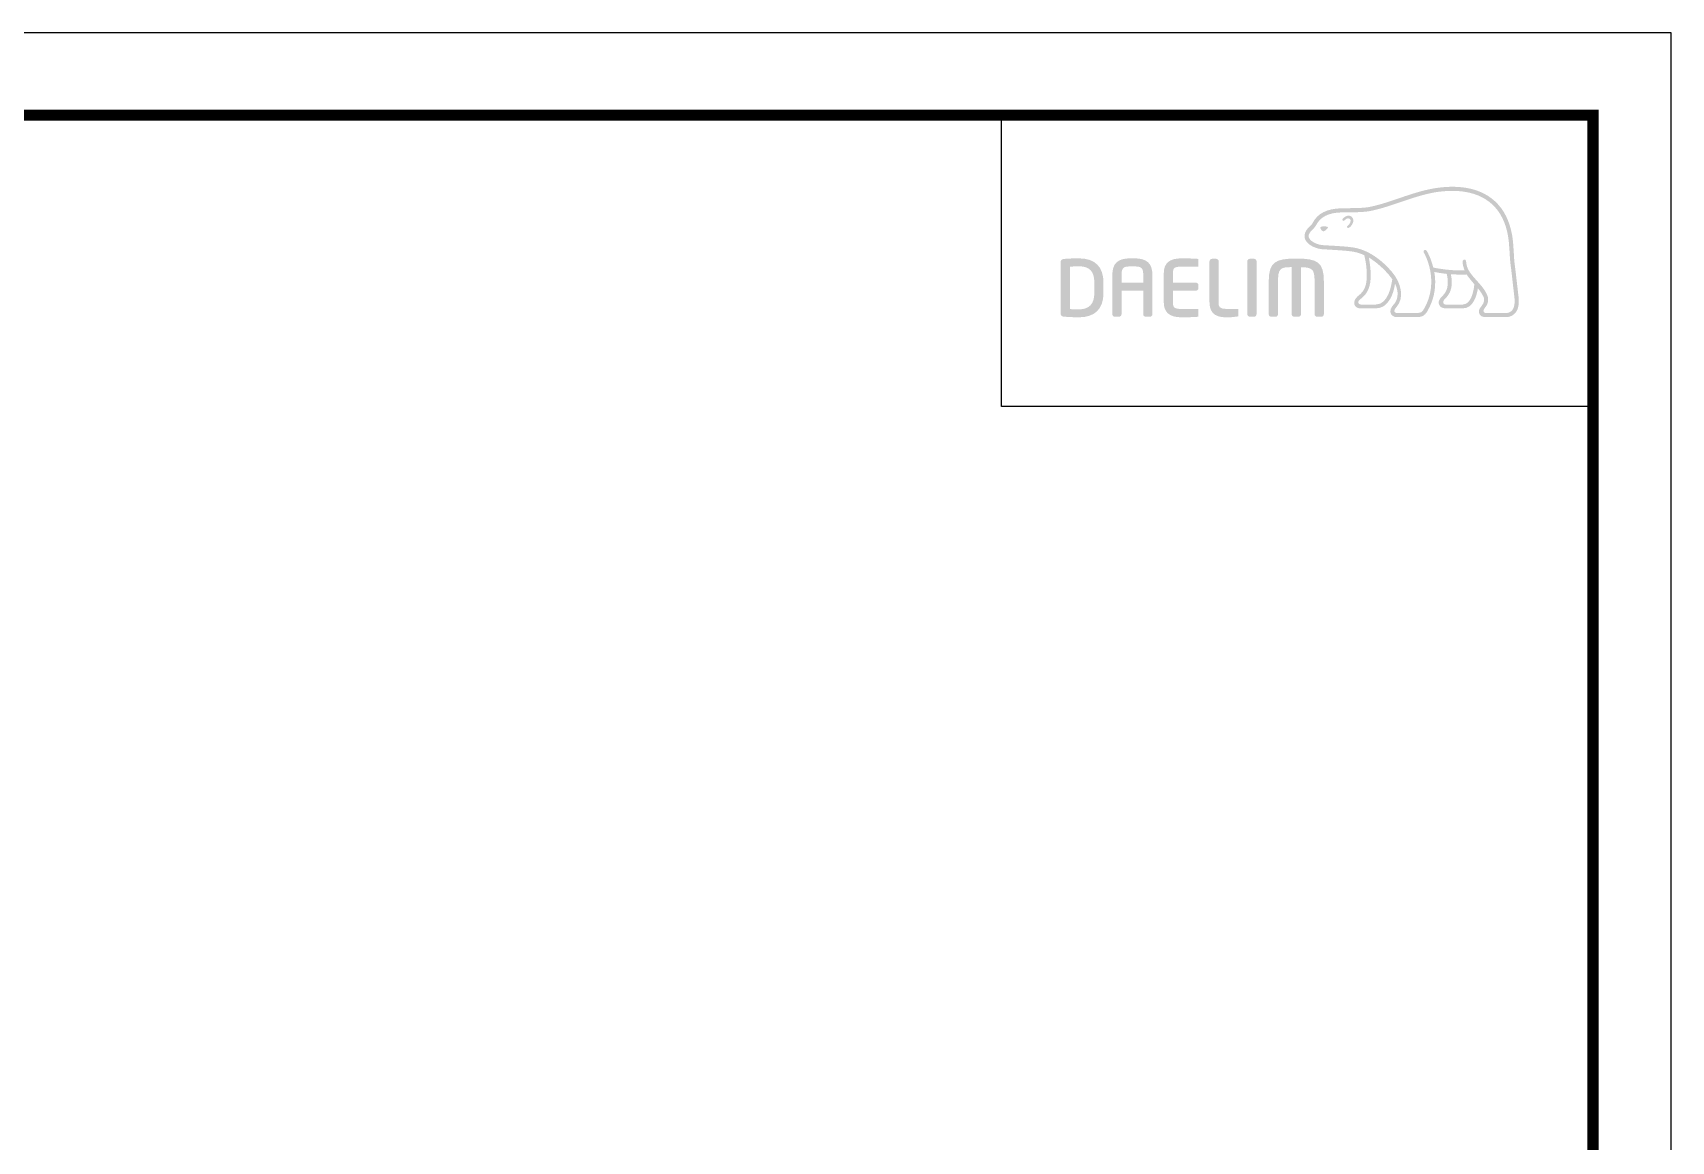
# Model space of a CAD drawing. Extents: x 0 to 651, y -547 to -70.
# Drawn here: x 430.6 to 651, y -219 to -69.9 of the extents above; entities that cross this region are included whole.
import ezdxf

# ---------------------------------------------------------------- set-up
doc = ezdxf.new("R2010")
doc.units = 0
doc.header["$LTSCALE"] = 10
doc.header["$MEASUREMENT"] = 0
doc.layers.get('0').update_dxf_attribs({"linetype": 'CONTINUOUS'})

msp = doc.modelspace()

# ---------------------------------------------------------------- hatches: boundary and pattern name
h = msp.add_hatch(color=5)
edge = h.paths.add_edge_path()
edge.add_spline(control_points=[(627.75, -93.03), (625.41, -90.41), (621.77, -90.39), (619.13, -90.82)], knot_values=[4, 4, 4, 4, 5, 5, 5, 5], degree=3, periodic=0)
edge.add_spline(control_points=[(619.13, -90.82), (617.52, -91.09), (615.95, -91.62), (614.45, -92.13)], knot_values=[5, 5, 5, 5, 6, 6, 6, 6], degree=3, periodic=0)
edge.add_spline(control_points=[(614.45, -92.13), (613.2, -92.56), (611.89, -93.01), (610.59, -93.29)], knot_values=[6, 6, 6, 6, 7, 7, 7, 7], degree=3, periodic=0)
edge.add_spline(control_points=[(610.59, -93.29), (609.69, -93.48), (608.55, -93.49), (607.55, -93.49)], knot_values=[7, 7, 7, 7, 8, 8, 8, 8], degree=3, periodic=0)
edge.add_spline(control_points=[(607.55, -93.49), (607.55, -93.49), (606.59, -93.51), (606.59, -93.51)], knot_values=[8.00001, 8.00001, 8.00001, 8.00001, 9, 9, 9, 9], degree=3, periodic=0)
edge.add_spline(control_points=[(606.59, -93.51), (604.71, -93.55), (603.42, -94.2), (602.78, -95.44)], knot_values=[9, 9, 9, 9, 10, 10, 10, 10], degree=3, periodic=0)
edge.add_spline(control_points=[(602.78, -95.44), (602.78, -95.44), (602.75, -95.5), (602.75, -95.5)], knot_values=[10.00001, 10.00001, 10.00001, 10.00001, 11, 11, 11, 11], degree=3, periodic=0)
edge.add_spline(control_points=[(602.75, -95.5), (602.64, -95.68), (602.5, -95.83), (602.34, -95.98)], knot_values=[11, 11, 11, 11, 12, 12, 12, 12], degree=3, periodic=0)
edge.add_spline(control_points=[(602.34, -95.98), (602.16, -96.16), (601.99, -96.33), (601.86, -96.55)], knot_values=[12, 12, 12, 12, 13, 13, 13, 13], degree=3, periodic=0)
edge.add_spline(control_points=[(601.86, -96.55), (601.62, -96.98), (601.6, -97.41), (601.8, -97.8)], knot_values=[13, 13, 13, 13, 14, 14, 14, 14], degree=3, periodic=0)
edge.add_spline(control_points=[(601.8, -97.8), (602.21, -98.55), (603.35, -98.96), (604.03, -99.01), (604.03, -99.01), (605.04, -99.07), (605.04, -99.07)], knot_values=[14, 14, 14, 14, 15, 15, 15, 16, 16, 16, 16], degree=3, periodic=0)
edge.add_spline(control_points=[(605.04, -99.07), (606.11, -99.14), (607.46, -99.21), (608.25, -99.35)], knot_values=[16, 16, 16, 16, 17, 17, 17, 17], degree=3, periodic=0)
edge.add_spline(control_points=[(608.25, -99.35), (608.76, -99.44), (609.24, -99.6), (609.69, -99.81)], knot_values=[17, 17, 17, 17, 18, 18, 18, 18], degree=3, periodic=0)
edge.add_spline(control_points=[(609.69, -99.81), (609.72, -99.86), (610.12, -101.33), (610.03, -102.95)], knot_values=[18, 18, 18, 18, 19, 19, 19, 19], degree=3, periodic=0)
edge.add_spline(control_points=[(610.03, -102.95), (609.97, -104.43), (609.31, -104.94), (608.85, -105.32)], knot_values=[19, 19, 19, 19, 20, 20, 20, 20], degree=3, periodic=0)
edge.add_spline(control_points=[(608.85, -105.32), (608.84, -105.33), (608.39, -105.68), (608.36, -106.12)], knot_values=[20, 20, 20, 20, 21, 21, 21, 21], degree=3, periodic=0)
edge.add_spline(control_points=[(608.36, -106.12), (608.33, -106.36), (608.4, -106.57), (608.54, -106.72)], knot_values=[21, 21, 21, 21, 22, 22, 22, 22], degree=3, periodic=0)
edge.add_spline(control_points=[(608.54, -106.72), (608.7, -106.89), (608.93, -106.97), (609.23, -106.97), (609.23, -106.97), (611.28, -106.97), (611.28, -106.97)], knot_values=[22, 22, 22, 22, 23, 23, 23, 24, 24, 24, 24], degree=3, periodic=0)
edge.add_spline(control_points=[(611.28, -106.97), (612.95, -106.97), (613.66, -105.01), (613.84, -103.65)], knot_values=[24, 24, 24, 24, 25, 25, 25, 25], degree=3, periodic=0)
edge.add_spline(control_points=[(613.84, -103.65), (614.33, -104.63), (614.32, -105.73), (613.69, -106.43)], knot_values=[25, 25, 25, 25, 26, 26, 26, 26], degree=3, periodic=0)
edge.add_spline(control_points=[(613.69, -106.43), (613.69, -106.43), (613.15, -106.94), (613.21, -107.42)], knot_values=[26.00001, 26.00001, 26.00001, 26.00001, 27, 27, 27, 27], degree=3, periodic=0)
edge.add_spline(control_points=[(613.21, -107.42), (613.26, -107.93), (613.68, -108.14), (614.03, -108.14), (614.03, -108.14), (616.94, -108.14), (616.94, -108.14)], knot_values=[27, 27, 27, 27, 28, 28, 28, 29, 29, 29, 29], degree=3, periodic=0)
edge.add_spline(control_points=[(616.94, -108.14), (617.45, -108.14), (617.86, -107.9), (618.13, -107.46)], knot_values=[29, 29, 29, 29, 30, 30, 30, 30], degree=3, periodic=0)
edge.add_spline(control_points=[(618.13, -107.46), (619.32, -105.5), (619.38, -103.57), (619.13, -102.07)], knot_values=[30, 30, 30, 30, 31, 31, 31, 31], degree=3, periodic=0)
edge.add_spline(control_points=[(619.13, -102.07), (619.48, -102.14), (620.07, -102.25), (620.8, -102.33)], knot_values=[31, 31, 31, 31, 32, 32, 32, 32], degree=3, periodic=0)
edge.add_spline(control_points=[(620.8, -102.33), (620.84, -102.53), (620.92, -102.99), (620.92, -102.99)], knot_values=[32, 32, 32, 32, 33, 33, 33, 33], degree=3, periodic=0)
edge.add_spline(control_points=[(620.92, -102.99), (620.94, -103.16), (620.94, -103.32), (620.94, -103.47)], knot_values=[33, 33, 33, 33, 34, 34, 34, 34], degree=3, periodic=0)
edge.add_spline(control_points=[(620.94, -103.47), (620.94, -104.6), (620.44, -105.08), (620.16, -105.36)], knot_values=[34, 34, 34, 34, 35, 35, 35, 35], degree=3, periodic=0)
edge.add_spline(control_points=[(620.16, -105.36), (620.15, -105.36), (619.77, -105.75), (619.72, -106.08)], knot_values=[35, 35, 35, 35, 36, 36, 36, 36], degree=3, periodic=0)
edge.add_spline(control_points=[(619.72, -106.08), (619.72, -106.08), (619.64, -106.41), (619.93, -106.71)], knot_values=[36.00001, 36.00001, 36.00001, 36.00001, 37, 37, 37, 37], degree=3, periodic=0)
edge.add_spline(control_points=[(619.93, -106.71), (620.1, -106.88), (620.36, -106.97), (620.7, -106.97), (620.7, -106.97), (622.96, -106.97), (622.96, -106.97)], knot_values=[37, 37, 37, 37, 38, 38, 38, 39, 39, 39, 39], degree=3, periodic=0)
edge.add_spline(control_points=[(622.96, -106.97), (624.4, -106.97), (624.85, -105.19), (624.99, -104.27)], knot_values=[39, 39, 39, 39, 40, 40, 40, 40], degree=3, periodic=0)
edge.add_spline(control_points=[(624.99, -104.27), (625.25, -104.59), (625.54, -104.98), (625.72, -105.36)], knot_values=[40, 40, 40, 40, 41, 41, 41, 41], degree=3, periodic=0)
edge.add_spline(control_points=[(625.72, -105.36), (625.84, -105.61), (625.86, -105.9), (625.77, -106.16)], knot_values=[41, 41, 41, 41, 42, 42, 42, 42], degree=3, periodic=0)
edge.add_spline(control_points=[(625.77, -106.16), (625.62, -106.64), (625.01, -106.99), (625.14, -107.56)], knot_values=[42, 42, 42, 42, 43, 43, 43, 43], degree=3, periodic=0)
edge.add_spline(control_points=[(625.14, -107.56), (625.24, -108), (625.61, -108.14), (626, -108.14), (626, -108.14), (628.9, -108.14), (628.9, -108.14)], knot_values=[43, 43, 43, 43, 44, 44, 44, 45, 45, 45, 45], degree=3, periodic=0)
edge.add_spline(control_points=[(628.9, -108.14), (628.92, -108.14), (629.5, -108.14), (629.97, -107.65)], knot_values=[45, 45, 45, 45, 46, 46, 46, 46], degree=3, periodic=0)
edge.add_spline(control_points=[(629.97, -107.65), (630.4, -107.18), (630.57, -106.48), (630.47, -105.51)], knot_values=[46, 46, 46, 46, 47, 47, 47, 47], degree=3, periodic=0)
edge.add_spline(control_points=[(630.47, -105.51), (630.47, -105.51), (630.03, -101.72), (630.03, -101.72)], knot_values=[0, 0, 0, 0, 1, 1, 1, 1], degree=3, periodic=0)
edge.add_spline(control_points=[(630.03, -101.72), (629.87, -100.62), (629.84, -100.02), (629.82, -99.44), (629.82, -99.44), (629.71, -97.94), (629.71, -97.94)], knot_values=[1, 1, 1, 1, 2, 2, 2, 3, 3, 3, 3], degree=3, periodic=0)
edge.add_spline(control_points=[(629.71, -97.94), (629.49, -95.9), (628.83, -94.24), (627.75, -93.03)], knot_values=[3, 3, 3, 3, 4, 4, 4, 4], degree=3, periodic=0)
edge = h.paths.add_edge_path(flags=16)
edge.add_spline(control_points=[(610.71, -93.83), (612.05, -93.54), (613.37, -93.09), (614.63, -92.66)], knot_values=[31, 31, 31, 31, 32, 32, 32, 32], degree=3, periodic=0)
edge.add_spline(control_points=[(614.63, -92.66), (616.11, -92.15), (617.65, -91.63), (619.22, -91.36)], knot_values=[32, 32, 32, 32, 33, 33, 33, 33], degree=3, periodic=0)
edge.add_spline(control_points=[(619.22, -91.36), (621.73, -90.95), (625.17, -90.98), (627.33, -93.4)], knot_values=[33, 33, 33, 33, 34, 34, 34, 34], degree=3, periodic=0)
edge.add_spline(control_points=[(627.33, -93.4), (628.33, -94.53), (628.95, -96.07), (629.15, -98), (629.15, -98), (629.26, -99.46), (629.26, -99.46)], knot_values=[34, 34, 34, 34, 35, 35, 35, 36, 36, 36, 36], degree=3, periodic=0)
edge.add_spline(control_points=[(629.26, -99.46), (629.29, -100.06), (629.32, -100.67), (629.48, -101.79), (629.48, -101.79), (629.91, -105.57), (629.91, -105.57)], knot_values=[36, 36, 36, 36, 37, 37, 37, 38, 38, 38, 38], degree=3, periodic=0)
edge.add_spline(control_points=[(629.91, -105.57), (629.99, -106.36), (629.86, -106.92), (629.57, -107.26)], knot_values=[38, 38, 38, 38, 39, 39, 39, 39], degree=3, periodic=0)
edge.add_spline(control_points=[(629.57, -107.26), (629.28, -107.58), (628.92, -107.58), (628.9, -107.58), (628.9, -107.58), (626.05, -107.58), (626.05, -107.58)], knot_values=[0, 0, 0, 0, 1, 1, 1, 2, 2, 2, 2], degree=3, periodic=0)
edge.add_spline(control_points=[(626.05, -107.58), (625.87, -107.58), (625.74, -107.51), (625.74, -107.3)], knot_values=[2, 2, 2, 2, 3, 3, 3, 3], degree=3, periodic=0)
edge.add_spline(control_points=[(625.74, -107.3), (625.74, -107.01), (626.12, -106.76), (626.26, -106.38)], knot_values=[3, 3, 3, 3, 4, 4, 4, 4], degree=3, periodic=0)
edge.add_spline(control_points=[(626.26, -106.38), (626.42, -105.97), (626.4, -105.52), (626.22, -105.12)], knot_values=[4, 4, 4, 4, 5, 5, 5, 5], degree=3, periodic=0)
edge.add_spline(control_points=[(626.22, -105.12), (625.88, -104.4), (625.38, -103.84), (624.89, -103.29)], knot_values=[5, 5, 5, 5, 6, 6, 6, 6], degree=3, periodic=0)
edge.add_spline(control_points=[(624.89, -103.29), (624.2, -102.52), (623.46, -101.77), (623.41, -100.7)], knot_values=[6, 6, 6, 6, 7, 7, 7, 7], degree=3, periodic=0)
edge.add_spline(control_points=[(623.41, -100.7), (623.39, -100.55), (623.33, -100.4), (623.17, -100.4)], knot_values=[7, 7, 7, 7, 8, 8, 8, 8], degree=3, periodic=0)
edge.add_spline(control_points=[(623.17, -100.4), (623.02, -100.41), (622.92, -100.55), (622.92, -100.75)], knot_values=[8, 8, 8, 8, 9, 9, 9, 9], degree=3, periodic=0)
edge.add_spline(control_points=[(622.92, -100.75), (622.96, -101.15), (623.07, -101.52), (623.2, -101.86)], knot_values=[9, 9, 9, 9, 10, 10, 10, 10], degree=3, periodic=0)
edge.add_spline(control_points=[(623.2, -101.86), (621.33, -101.94), (619.44, -101.57), (618.99, -101.48)], knot_values=[10, 10, 10, 10, 11, 11, 11, 11], degree=3, periodic=0)
edge.add_spline(control_points=[(618.99, -101.48), (618.66, -100.13), (618.12, -99.26), (618.12, -99.24)], knot_values=[11, 11, 11, 11, 12, 12, 12, 12], degree=3, periodic=0)
edge.add_spline(control_points=[(618.12, -99.24), (618.03, -99.11), (617.89, -99.06), (617.78, -99.13)], knot_values=[12, 12, 12, 12, 13, 13, 13, 13], degree=3, periodic=0)
edge.add_spline(control_points=[(617.78, -99.13), (617.67, -99.19), (617.65, -99.35), (617.73, -99.49)], knot_values=[13, 13, 13, 13, 14, 14, 14, 14], degree=3, periodic=0)
edge.add_spline(control_points=[(617.73, -99.49), (617.75, -99.52), (619.99, -103.32), (617.66, -107.18)], knot_values=[14, 14, 14, 14, 15, 15, 15, 15], degree=3, periodic=0)
edge.add_spline(control_points=[(617.66, -107.18), (617.49, -107.45), (617.26, -107.58), (616.94, -107.58), (616.94, -107.58), (614.04, -107.58), (614.04, -107.58)], knot_values=[15, 15, 15, 15, 16, 16, 16, 17, 17, 17, 17], degree=3, periodic=0)
edge.add_spline(control_points=[(614.04, -107.58), (613.92, -107.58), (613.75, -107.5), (613.75, -107.3)], knot_values=[17, 17, 17, 17, 18, 18, 18, 18], degree=3, periodic=0)
edge.add_spline(control_points=[(613.75, -107.3), (613.75, -107.1), (614.03, -106.8), (614.03, -106.8)], knot_values=[18, 18, 18, 18, 19, 19, 19, 19], degree=3, periodic=0)
edge.add_spline(control_points=[(614.03, -106.8), (615.19, -105.5), (614.6, -103.47), (613.48, -102.13)], knot_values=[19, 19, 19, 19, 20, 20, 20, 20], degree=3, periodic=0)
edge.add_spline(control_points=[(613.48, -102.13), (612.39, -100.83), (610.61, -99.21), (608.35, -98.8)], knot_values=[20, 20, 20, 20, 21, 21, 21, 21], degree=3, periodic=0)
edge.add_spline(control_points=[(608.35, -98.8), (607.53, -98.66), (606.16, -98.58), (605.07, -98.52), (605.07, -98.52), (604.07, -98.46), (604.07, -98.46)], knot_values=[21, 21, 21, 21, 22, 22, 22, 23, 23, 23, 23], degree=3, periodic=0)
edge.add_spline(control_points=[(604.07, -98.46), (603.51, -98.41), (602.59, -98.08), (602.3, -97.54)], knot_values=[23, 23, 23, 23, 24, 24, 24, 24], degree=3, periodic=0)
edge.add_spline(control_points=[(602.3, -97.54), (602.18, -97.32), (602.19, -97.08), (602.35, -96.83)], knot_values=[24, 24, 24, 24, 25, 25, 25, 25], degree=3, periodic=0)
edge.add_spline(control_points=[(602.35, -96.83), (602.45, -96.67), (602.59, -96.52), (602.74, -96.38)], knot_values=[25, 25, 25, 25, 26, 26, 26, 26], degree=3, periodic=0)
edge.add_spline(control_points=[(602.74, -96.38), (602.91, -96.2), (603.09, -96.02), (603.23, -95.77)], knot_values=[26, 26, 26, 26, 27, 27, 27, 27], degree=3, periodic=0)
edge.add_spline(control_points=[(603.23, -95.77), (603.23, -95.77), (603.27, -95.7), (603.27, -95.7)], knot_values=[27.00001, 27.00001, 27.00001, 27.00001, 28, 28, 28, 28], degree=3, periodic=0)
edge.add_spline(control_points=[(603.27, -95.7), (603.83, -94.65), (604.93, -94.1), (606.61, -94.06)], knot_values=[28, 28, 28, 28, 29, 29, 29, 29], degree=3, periodic=0)
edge.add_spline(control_points=[(606.61, -94.06), (606.61, -94.06), (607.55, -94.05), (607.55, -94.05)], knot_values=[29.00001, 29.00001, 29.00001, 29.00001, 30, 30, 30, 30], degree=3, periodic=0)
edge.add_spline(control_points=[(607.55, -94.05), (608.57, -94.04), (609.75, -94.04), (610.71, -93.83)], knot_values=[30, 30, 30, 30, 31, 31, 31, 31], degree=3, periodic=0)
edge = h.paths.add_edge_path(flags=0)
edge.add_spline(control_points=[(607.95, -94.61), (608.14, -94.76), (608.27, -94.97), (608.24, -95.23)], knot_values=[8, 8, 8, 8, 9, 9, 9, 9], degree=3, periodic=0)
edge.add_spline(control_points=[(608.24, -95.23), (608.2, -95.61), (607.88, -96.01), (607.63, -96.13)], knot_values=[7, 7, 7, 7, 8, 8, 8, 8], degree=3, periodic=0)
edge.add_spline(control_points=[(607.63, -96.13), (607.55, -96.17), (607.44, -96.15), (607.4, -96.06)], knot_values=[6, 6, 6, 6, 7, 7, 7, 7], degree=3, periodic=0)
edge.add_spline(control_points=[(607.4, -96.06), (607.36, -95.98), (607.41, -95.87), (607.5, -95.83)], knot_values=[5, 5, 5, 5, 6, 6, 6, 6], degree=3, periodic=0)
edge.add_spline(control_points=[(607.5, -95.83), (607.63, -95.74), (607.84, -95.47), (607.86, -95.24)], knot_values=[4, 4, 4, 4, 5, 5, 5, 5], degree=3, periodic=0)
edge.add_spline(control_points=[(607.86, -95.24), (607.88, -95.1), (607.84, -94.99), (607.72, -94.91)], knot_values=[3, 3, 3, 3, 4, 4, 4, 4], degree=3, periodic=0)
edge.add_spline(control_points=[(607.72, -94.91), (607.42, -94.7), (607.08, -95.11), (607.04, -95.14)], knot_values=[2, 2, 2, 2, 3, 3, 3, 3], degree=3, periodic=0)
edge.add_spline(control_points=[(607.04, -95.14), (606.98, -95.21), (606.87, -95.23), (606.81, -95.17)], knot_values=[1, 1, 1, 1, 2, 2, 2, 2], degree=3, periodic=0)
edge.add_spline(control_points=[(606.81, -95.17), (606.73, -95.11), (606.74, -95), (606.81, -94.92)], knot_values=[0, 0, 0, 0, 1, 1, 1, 1], degree=3, periodic=0)
edge.add_spline(control_points=[(606.81, -94.92), (606.99, -94.72), (607.5, -94.3), (607.95, -94.61)], knot_values=[9, 9, 9, 9, 10, 10, 10, 10], degree=3, periodic=0)
edge = h.paths.add_edge_path(flags=16)
edge.add_spline(control_points=[(610.56, -102.98), (610.61, -101.8), (610.44, -100.73), (610.31, -100.13), (610.31, -100.13), (612.14, -101.17), (613.47, -103.05)], knot_values=[5, 5, 5, 5, 6, 6, 6, 7, 7, 7, 7], degree=3, periodic=0)
edge.add_spline(control_points=[(613.47, -103.05), (613.37, -103.84), (612.92, -106.45), (611.28, -106.45), (611.28, -106.45), (609.23, -106.45), (609.23, -106.45)], knot_values=[0, 0, 0, 0, 1, 1, 1, 2, 2, 2, 2], degree=3, periodic=0)
edge.add_spline(control_points=[(609.23, -106.45), (609.08, -106.45), (608.9, -106.32), (608.9, -106.13)], knot_values=[2, 2, 2, 2, 3, 3, 3, 3], degree=3, periodic=0)
edge.add_spline(control_points=[(608.9, -106.13), (608.9, -105.93), (609.16, -105.73), (609.18, -105.73)], knot_values=[3, 3, 3, 3, 4, 4, 4, 4], degree=3, periodic=0)
edge.add_spline(control_points=[(609.18, -105.73), (609.69, -105.32), (610.47, -104.69), (610.56, -102.98)], knot_values=[4, 4, 4, 4, 5, 5, 5, 5], degree=3, periodic=0)
edge = h.paths.add_edge_path(flags=0)
edge.add_spline(control_points=[(604.82, -96.02), (604.82, -96.02), (604.89, -96.05), (604.79, -96.16)], knot_values=[1.00001, 1.00001, 1.00001, 1.00001, 2, 2, 2, 2], degree=3, periodic=0)
edge.add_spline(control_points=[(604.79, -96.16), (604.55, -96.5), (604.3, -96.58), (604.3, -96.58)], knot_values=[2, 2, 2, 2, 2.99999, 2.99999, 2.99999, 2.99999], degree=3, periodic=0)
edge.add_spline(control_points=[(604.3, -96.58), (604.3, -96.58), (604.11, -96.65), (604.01, -96.52)], knot_values=[3.00001, 3.00001, 3.00001, 3.00001, 4, 4, 4, 4], degree=3, periodic=0)
edge.add_spline(control_points=[(604.01, -96.52), (603.8, -96.27), (603.79, -96.13), (603.79, -96.13), (603.79, -96.13), (603.77, -96.03), (603.87, -96.01)], knot_values=[4, 4, 4, 4, 5, 5, 5, 6, 6, 6, 6], degree=3, periodic=0)
edge.add_spline(control_points=[(604.82, -96.02), (604.3, -95.81), (603.87, -96.01), (603.87, -96.01)], knot_values=[0.00001, 0.00001, 0.00001, 0.00001, 1, 1, 1, 1], degree=3, periodic=0)
edge = h.paths.add_edge_path(flags=16)
edge.add_spline(control_points=[(621.36, -102.37), (622, -102.42), (622.8, -102.45), (623.48, -102.41)], knot_values=[6, 6, 6, 6, 7, 7, 7, 7], degree=3, periodic=0)
edge.add_spline(control_points=[(623.48, -102.41), (623.74, -102.82), (624.18, -103.33), (624.51, -103.72)], knot_values=[7, 7, 7, 7, 8, 8, 8, 8], degree=3, periodic=0)
edge.add_spline(control_points=[(624.51, -103.72), (624.51, -103.75), (624.33, -106.45), (622.96, -106.45)], knot_values=[9, 9, 9, 9, 10, 10, 10, 10], degree=3, periodic=0)
edge.add_spline(control_points=[(622.96, -106.45), (622.96, -106.45), (620.63, -106.45), (620.63, -106.45)], knot_values=[0, 0, 0, 0, 1, 1, 1, 1], degree=3, periodic=0)
edge.add_spline(control_points=[(620.63, -106.45), (620.45, -106.45), (620.32, -106.31), (620.32, -106.13)], knot_values=[1, 1, 1, 1, 2, 2, 2, 2], degree=3, periodic=0)
edge.add_spline(control_points=[(620.32, -106.13), (620.32, -105.95), (620.51, -105.74), (620.52, -105.73)], knot_values=[2, 2, 2, 2, 3, 3, 3, 3], degree=3, periodic=0)
edge.add_spline(control_points=[(620.52, -105.73), (621, -105.27), (621.48, -104.65), (621.48, -103.48)], knot_values=[3, 3, 3, 3, 4, 4, 4, 4], degree=3, periodic=0)
edge.add_spline(control_points=[(621.48, -103.48), (621.48, -103.31), (621.47, -103.12), (621.45, -102.93)], knot_values=[4, 4, 4, 4, 5, 5, 5, 5], degree=3, periodic=0)
edge.add_spline(control_points=[(621.45, -102.93), (621.45, -102.93), (621.39, -102.6), (621.36, -102.37)], knot_values=[5.00001, 5.00001, 5.00001, 5.00001, 6, 6, 6, 6], degree=3, periodic=0)
h = msp.add_hatch(color=5)
edge = h.paths.add_edge_path()
edge.add_spline(control_points=[(574.62, -103.51), (574.62, -101.37), (573.48, -100.24), (571.32, -100.24)], knot_values=[7, 7, 7, 7, 8, 8, 8, 8], degree=3, periodic=0)
edge.add_spline(control_points=[(571.32, -100.24), (570.52, -100.24), (569.52, -100.28), (569.2, -100.34)], knot_values=[0, 0, 0, 0, 1, 1, 1, 1], degree=3, periodic=0)
edge.add_spline(control_points=[(569.2, -100.34), (568.99, -100.37), (568.86, -100.53), (568.86, -100.73), (568.86, -100.73), (568.86, -107.67), (568.86, -107.67)], knot_values=[1, 1, 1, 1, 2, 2, 2, 3, 3, 3, 3], degree=3, periodic=0)
edge.add_spline(control_points=[(568.86, -107.67), (568.86, -107.88), (568.99, -108.03), (569.21, -108.07)], knot_values=[3, 3, 3, 3, 4, 4, 4, 4], degree=3, periodic=0)
edge.add_spline(control_points=[(569.21, -108.07), (569.52, -108.11), (570.52, -108.17), (571.32, -108.17)], knot_values=[4, 4, 4, 4, 5, 5, 5, 5], degree=3, periodic=0)
edge.add_spline(control_points=[(571.32, -108.17), (573.48, -108.17), (574.62, -107.03), (574.62, -104.88), (574.62, -104.88), (574.62, -103.51), (574.62, -103.51)], knot_values=[5, 5, 5, 5, 6, 6, 6, 7, 7, 7, 7], degree=3, periodic=0)
edge = h.paths.add_edge_path(flags=16)
edge.add_spline(control_points=[(571.31, -101.31), (572.75, -101.31), (573.39, -101.99), (573.39, -103.51), (573.39, -103.51), (573.39, -103.86), (573.39, -104.2)], knot_values=[4, 4, 4, 4, 5, 5, 5, 5.5, 5.5, 5.5, 5.5], degree=3, periodic=0)
edge.add_spline(control_points=[(573.39, -104.2), (573.39, -104.54), (573.39, -104.88), (573.39, -104.88)], knot_values=[5.5, 5.5, 5.5, 5.5, 6, 6, 6, 6], degree=3, periodic=0)
edge.add_spline(control_points=[(573.39, -104.88), (573.39, -106.37), (572.71, -107.1), (571.32, -107.1)], knot_values=[0, 0, 0, 0, 1, 1, 1, 1], degree=3, periodic=0)
edge.add_spline(control_points=[(571.32, -107.1), (571.32, -107.1), (570.36, -107.08), (570.11, -107.07), (570.11, -107.07), (570.11, -101.37), (570.11, -101.37)], knot_values=[1.00001, 1.00001, 1.00001, 1.00001, 2, 2, 2, 3, 3, 3, 3], degree=3, periodic=0)
edge.add_spline(control_points=[(570.11, -101.37), (570.61, -101.31), (571.31, -101.31), (571.31, -101.31)], knot_values=[3, 3, 3, 3, 4, 4, 4, 4], degree=3, periodic=0)
h = msp.add_hatch(color=5)
edge = h.paths.add_edge_path()
edge.add_spline(control_points=[(581.2, -102.47), (581.2, -100.93), (580.46, -100.24), (578.8, -100.24)], knot_values=[13, 13, 13, 13, 14, 14, 14, 14], degree=3, periodic=0)
edge.add_spline(control_points=[(578.8, -100.24), (578.8, -100.24), (578.2, -100.24), (578.2, -100.24)], knot_values=[0.00001, 0.00001, 0.00001, 0.00001, 1, 1, 1, 1], degree=3, periodic=0)
edge.add_spline(control_points=[(578.2, -100.24), (576.54, -100.24), (575.81, -100.93), (575.81, -102.47), (575.81, -102.47), (575.81, -107.76), (575.81, -107.76)], knot_values=[1, 1, 1, 1, 2, 2, 2, 3, 3, 3, 3], degree=3, periodic=0)
edge.add_spline(control_points=[(575.81, -107.76), (575.81, -107.94), (575.96, -108.09), (576.14, -108.09)], knot_values=[3, 3, 3, 3, 4, 4, 4, 4], degree=3, periodic=0)
edge.add_spline(control_points=[(576.14, -108.09), (576.14, -108.09), (576.72, -108.09), (576.72, -108.09)], knot_values=[4.00001, 4.00001, 4.00001, 4.00001, 5, 5, 5, 5], degree=3, periodic=0)
edge.add_spline(control_points=[(576.72, -108.09), (576.91, -108.09), (577.05, -107.91), (577.05, -107.76), (577.05, -107.76), (577.05, -107), (577.05, -106.22)], knot_values=[5, 5, 5, 5, 6, 6, 6, 6.5, 6.5, 6.5, 6.5], degree=3, periodic=0)
edge.add_spline(control_points=[(577.05, -106.22), (577.05, -105.44), (577.05, -104.65), (577.05, -104.59), (577.05, -104.59), (579.97, -104.59), (579.97, -104.59)], knot_values=[6.5, 6.5, 6.5, 6.5, 7, 7, 7, 8, 8, 8, 8], degree=3, periodic=0)
edge.add_spline(control_points=[(579.97, -104.59), (579.97, -104.71), (579.97, -107.76), (579.97, -107.76)], knot_values=[8, 8, 8, 8, 9, 9, 9, 9], degree=3, periodic=0)
edge.add_spline(control_points=[(579.97, -107.76), (579.97, -107.95), (580.11, -108.09), (580.29, -108.09)], knot_values=[9, 9, 9, 9, 10, 10, 10, 10], degree=3, periodic=0)
edge.add_spline(control_points=[(580.29, -108.09), (580.29, -108.09), (580.87, -108.09), (580.87, -108.09)], knot_values=[10.00001, 10.00001, 10.00001, 10.00001, 11, 11, 11, 11], degree=3, periodic=0)
edge.add_spline(control_points=[(580.87, -108.09), (581.07, -108.09), (581.2, -107.91), (581.2, -107.76), (581.2, -107.76), (581.2, -102.47), (581.2, -102.47)], knot_values=[11, 11, 11, 11, 12, 12, 12, 13, 13, 13, 13], degree=3, periodic=0)
edge = h.paths.add_edge_path(flags=16)
edge.add_spline(control_points=[(577.05, -102.47), (577.05, -101.49), (577.33, -101.33), (578.2, -101.33)], knot_values=[2, 2, 2, 2, 3, 3, 3, 3], degree=3, periodic=0)
edge.add_spline(control_points=[(578.2, -101.33), (578.2, -101.33), (578.8, -101.33), (578.8, -101.33)], knot_values=[3.00001, 3.00001, 3.00001, 3.00001, 4, 4, 4, 4], degree=3, periodic=0)
edge.add_spline(control_points=[(578.8, -101.33), (579.68, -101.33), (579.97, -101.49), (579.97, -102.47)], knot_values=[4, 4, 4, 4, 5, 5, 5, 5], degree=3, periodic=0)
edge.add_spline(control_points=[(579.97, -102.47), (579.97, -102.47), (579.97, -103.41), (579.97, -103.5)], knot_values=[5.00001, 5.00001, 5.00001, 5.00001, 6, 6, 6, 6], degree=3, periodic=0)
edge.add_spline(control_points=[(579.97, -103.5), (579.97, -103.5), (577.05, -103.5), (577.05, -103.5)], knot_values=[0, 0, 0, 0, 1, 1, 1, 1], degree=3, periodic=0)
edge.add_spline(control_points=[(577.05, -103.5), (577.05, -103.41), (577.05, -102.47), (577.05, -102.47)], knot_values=[1, 1, 1, 1, 2, 2, 2, 2], degree=3, periodic=0)
h = msp.add_hatch(color=5)
edge = h.paths.add_edge_path()
edge.add_spline(control_points=[(583.98, -103.51), (583.98, -103.41), (583.98, -102.26), (583.98, -102.26)], knot_values=[14, 14, 14, 14, 15, 15, 15, 15], degree=3, periodic=0)
edge.add_spline(control_points=[(583.98, -102.26), (583.98, -101.67), (583.98, -101.35), (585.12, -101.35), (585.12, -101.35), (585.69, -101.35), (586.26, -101.35)], knot_values=[15, 15, 15, 15, 16, 16, 16, 16.5, 16.5, 16.5, 16.5], degree=3, periodic=0)
edge.add_spline(control_points=[(586.26, -101.35), (586.83, -101.35), (587.4, -101.35), (587.4, -101.35), (587.4, -101.35), (587.4, -101.1), (587.4, -100.84)], knot_values=[16.5, 16.5, 16.5, 16.5, 17, 17, 17, 17.5, 17.5, 17.5, 17.5], degree=3, periodic=0)
edge.add_spline(control_points=[(587.4, -100.84), (587.4, -100.58), (587.4, -100.32), (587.4, -100.32)], knot_values=[17.5, 17.5, 17.5, 17.5, 18, 18, 18, 18], degree=3, periodic=0)
edge.add_spline(control_points=[(587.4, -100.32), (587.4, -100.32), (587.17, -100.3), (587.17, -100.3)], knot_values=[18.00001, 18.00001, 18.00001, 18.00001, 19, 19, 19, 19], degree=3, periodic=0)
edge.add_spline(control_points=[(587.17, -100.3), (586.7, -100.26), (585.68, -100.24), (585.11, -100.24)], knot_values=[19, 19, 19, 19, 20, 20, 20, 20], degree=3, periodic=0)
edge.add_spline(control_points=[(585.11, -100.24), (583.5, -100.24), (582.73, -100.89), (582.73, -102.26)], knot_values=[20, 20, 20, 20, 21, 21, 21, 21], degree=3, periodic=0)
edge.add_spline(control_points=[(582.73, -102.26), (582.73, -102.26), (582.73, -106.15), (582.73, -106.15)], knot_values=[0, 0, 0, 0, 1, 1, 1, 1], degree=3, periodic=0)
edge.add_spline(control_points=[(582.73, -106.15), (582.73, -107.51), (583.5, -108.17), (585.11, -108.17)], knot_values=[1, 1, 1, 1, 2, 2, 2, 2], degree=3, periodic=0)
edge.add_spline(control_points=[(585.11, -108.17), (585.82, -108.17), (586.78, -108.15), (587.17, -108.11)], knot_values=[2, 2, 2, 2, 3, 3, 3, 3], degree=3, periodic=0)
edge.add_spline(control_points=[(587.17, -108.11), (587.17, -108.11), (587.34, -108.1), (587.34, -108.1)], knot_values=[3.00001, 3.00001, 3.00001, 3.00001, 3.99999, 3.99999, 3.99999, 3.99999], degree=3, periodic=0)
edge.add_spline(control_points=[(587.34, -108.1), (587.34, -108.1), (587.34, -108.1), (587.34, -108.1), (587.34, -108.1), (587.4, -108.09), (587.4, -108.09)], knot_values=[3.99999, 3.99999, 3.99999, 3.99999, 4, 4, 4, 4.99999, 4.99999, 4.99999, 4.99999], degree=3, periodic=0)
edge.add_spline(control_points=[(587.4, -108.09), (587.4, -108.09), (587.4, -108.09), (587.4, -108.09), (587.4, -108.09), (587.4, -107.83), (587.4, -107.57)], knot_values=[4.99999, 4.99999, 4.99999, 4.99999, 5.25, 5.25, 5.25, 5.5, 5.5, 5.5, 5.5], degree=3, periodic=0)
edge.add_spline(control_points=[(587.4, -107.57), (587.4, -107.31), (587.4, -107.05), (587.4, -107.05), (587.4, -107.05), (585.12, -107.05), (585.12, -107.05)], knot_values=[5.5, 5.5, 5.5, 5.5, 6, 6, 6, 7, 7, 7, 7], degree=3, periodic=0)
edge.add_spline(control_points=[(585.12, -107.05), (583.98, -107.05), (583.98, -106.73), (583.98, -106.15), (583.98, -106.15), (583.98, -104.7), (583.98, -104.59)], knot_values=[7, 7, 7, 7, 8, 8, 8, 9, 9, 9, 9], degree=3, periodic=0)
edge.add_spline(control_points=[(583.98, -104.59), (584.09, -104.59), (587.05, -104.59), (587.05, -104.59)], knot_values=[9, 9, 9, 9, 10, 10, 10, 10], degree=3, periodic=0)
edge.add_spline(control_points=[(587.05, -104.59), (587.23, -104.59), (587.4, -104.44), (587.4, -104.25)], knot_values=[10, 10, 10, 10, 11, 11, 11, 11], degree=3, periodic=0)
edge.add_spline(control_points=[(587.4, -104.25), (587.4, -104.25), (587.4, -103.87), (587.4, -103.87)], knot_values=[11.00001, 11.00001, 11.00001, 11.00001, 12, 12, 12, 12], degree=3, periodic=0)
edge.add_spline(control_points=[(587.4, -103.87), (587.4, -103.67), (587.23, -103.51), (587.05, -103.51), (587.05, -103.51), (584.09, -103.51), (583.98, -103.51)], knot_values=[12, 12, 12, 12, 13, 13, 13, 14, 14, 14, 14], degree=3, periodic=0)
h = msp.add_hatch(color=5)
edge = h.paths.add_edge_path()
edge.add_spline(control_points=[(591.19, -107.05), (590.12, -107.05), (590.12, -106.65), (590.12, -106.26), (590.12, -106.26), (590.12, -100.65), (590.12, -100.65)], knot_values=[9, 9, 9, 9, 10, 10, 10, 11, 11, 11, 11], degree=3, periodic=0)
edge.add_spline(control_points=[(590.12, -100.65), (590.12, -100.47), (589.96, -100.3), (589.77, -100.3)], knot_values=[11, 11, 11, 11, 12, 12, 12, 12], degree=3, periodic=0)
edge.add_spline(control_points=[(589.77, -100.3), (589.77, -100.3), (589.24, -100.3), (589.24, -100.3)], knot_values=[12.00001, 12.00001, 12.00001, 12.00001, 12.99999, 12.99999, 12.99999, 12.99999], degree=3, periodic=0)
edge.add_spline(control_points=[(589.24, -100.3), (589.05, -100.3), (588.88, -100.47), (588.88, -100.65), (588.88, -100.65), (588.88, -106.15), (588.88, -106.15)], knot_values=[0, 0, 0, 0, 1, 1, 1, 2, 2, 2, 2], degree=3, periodic=0)
edge.add_spline(control_points=[(588.88, -106.15), (588.88, -107.94), (590.11, -108.17), (591.18, -108.17)], knot_values=[2, 2, 2, 2, 3, 3, 3, 3], degree=3, periodic=0)
edge.add_spline(control_points=[(591.18, -108.17), (591.96, -108.17), (592.15, -108.13), (592.39, -108.09)], knot_values=[3, 3, 3, 3, 4, 4, 4, 4], degree=3, periodic=0)
edge.add_spline(control_points=[(592.39, -108.09), (592.39, -108.09), (592.52, -108.08), (592.52, -108.08)], knot_values=[4.00001, 4.00001, 4.00001, 4.00001, 4.99999, 4.99999, 4.99999, 4.99999], degree=3, periodic=0)
edge.add_spline(control_points=[(592.52, -108.08), (592.52, -108.08), (592.52, -108.08), (592.52, -108.08), (592.52, -108.08), (592.7, -108.05), (592.7, -108.05)], knot_values=[4.99999, 4.99999, 4.99999, 4.99999, 5.499995, 5.499995, 5.499995, 5.99999, 5.99999, 5.99999, 5.99999], degree=3, periodic=0)
edge.add_spline(control_points=[(592.7, -108.05), (592.7, -108.05), (592.7, -108.05), (592.7, -108.05), (592.7, -108.05), (592.76, -108.04), (592.76, -108.04)], knot_values=[5.99999, 5.99999, 5.99999, 5.99999, 6.499995, 6.499995, 6.499995, 6.99999, 6.99999, 6.99999, 6.99999], degree=3, periodic=0)
edge.add_spline(control_points=[(592.76, -108.04), (592.76, -108.04), (592.76, -108.04), (592.76, -108.04), (592.76, -108.04), (592.76, -107.79), (592.76, -107.54)], knot_values=[6.99999, 6.99999, 6.99999, 6.99999, 7.25, 7.25, 7.25, 7.5, 7.5, 7.5, 7.5], degree=3, periodic=0)
edge.add_spline(control_points=[(592.76, -107.54), (592.76, -107.3), (592.76, -107.05), (592.76, -107.05), (592.76, -107.05), (591.19, -107.05), (591.19, -107.05)], knot_values=[7.5, 7.5, 7.5, 7.5, 8, 8, 8, 9, 9, 9, 9], degree=3, periodic=0)
h = msp.add_hatch(color=5)
edge = h.paths.add_edge_path()
edge.add_spline(control_points=[(594.89, -108.09), (595.09, -108.09), (595.21, -107.91), (595.21, -107.76), (595.21, -107.76), (595.21, -100.64), (595.21, -100.64)], knot_values=[4, 4, 4, 4, 5, 5, 5, 6, 6, 6, 6], degree=3, periodic=0)
edge.add_spline(control_points=[(595.21, -100.64), (595.21, -100.46), (595.07, -100.3), (594.89, -100.3)], knot_values=[6, 6, 6, 6, 7, 7, 7, 7], degree=3, periodic=0)
edge.add_spline(control_points=[(594.89, -100.3), (594.89, -100.3), (594.31, -100.3), (594.31, -100.3)], knot_values=[7.00001, 7.00001, 7.00001, 7.00001, 7.99999, 7.99999, 7.99999, 7.99999], degree=3, periodic=0)
edge.add_spline(control_points=[(594.31, -100.3), (594.1, -100.3), (593.97, -100.48), (593.97, -100.64), (593.97, -100.64), (593.97, -107.76), (593.97, -107.76)], knot_values=[0, 0, 0, 0, 1, 1, 1, 2, 2, 2, 2], degree=3, periodic=0)
edge.add_spline(control_points=[(593.97, -107.76), (593.97, -107.95), (594.13, -108.09), (594.31, -108.09)], knot_values=[2, 2, 2, 2, 3, 3, 3, 3], degree=3, periodic=0)
edge.add_spline(control_points=[(594.31, -108.09), (594.31, -108.09), (594.89, -108.09), (594.89, -108.09)], knot_values=[3.00001, 3.00001, 3.00001, 3.00001, 4, 4, 4, 4], degree=3, periodic=0)
h = msp.add_hatch(color=5)
edge = h.paths.add_edge_path()
edge.add_spline(control_points=[(598.1, -103.48), (598.1, -101.61), (598.35, -101.42), (599.94, -101.42)], knot_values=[5, 5, 5, 5, 6, 6, 6, 6], degree=3, periodic=0)
edge.add_spline(control_points=[(599.94, -101.42), (599.94, -101.53), (599.94, -107.76), (599.94, -107.76)], knot_values=[6, 6, 6, 6, 7, 7, 7, 7], degree=3, periodic=0)
edge.add_spline(control_points=[(599.94, -107.76), (599.94, -107.95), (600.09, -108.09), (600.28, -108.09)], knot_values=[7, 7, 7, 7, 8, 8, 8, 8], degree=3, periodic=0)
edge.add_spline(control_points=[(600.28, -108.09), (600.28, -108.09), (600.85, -108.09), (600.85, -108.09)], knot_values=[8.00001, 8.00001, 8.00001, 8.00001, 9, 9, 9, 9], degree=3, periodic=0)
edge.add_spline(control_points=[(600.85, -108.09), (601.06, -108.09), (601.19, -107.91), (601.19, -107.76), (601.19, -107.76), (601.19, -101.55), (601.19, -101.43)], knot_values=[9, 9, 9, 9, 10, 10, 10, 11, 11, 11, 11], degree=3, periodic=0)
edge.add_spline(control_points=[(601.19, -101.43), (601.93, -101.43), (602.4, -101.51), (602.67, -101.77)], knot_values=[11, 11, 11, 11, 12, 12, 12, 12], degree=3, periodic=0)
edge.add_spline(control_points=[(602.67, -101.77), (602.97, -102.07), (603.02, -102.63), (603.02, -103.48), (603.02, -103.48), (603.02, -107.76), (603.02, -107.76)], knot_values=[12, 12, 12, 12, 13, 13, 13, 14, 14, 14, 14], degree=3, periodic=0)
edge.add_spline(control_points=[(603.02, -107.76), (603.02, -107.94), (603.18, -108.09), (603.36, -108.09)], knot_values=[14, 14, 14, 14, 15, 15, 15, 15], degree=3, periodic=0)
edge.add_spline(control_points=[(603.36, -108.09), (603.36, -108.09), (603.95, -108.09), (603.95, -108.09)], knot_values=[15.00001, 15.00001, 15.00001, 15.00001, 16, 16, 16, 16], degree=3, periodic=0)
edge.add_spline(control_points=[(603.95, -108.09), (604.14, -108.09), (604.27, -107.91), (604.27, -107.76), (604.27, -107.76), (604.27, -103.38), (604.27, -103.38)], knot_values=[16, 16, 16, 16, 17, 17, 17, 18, 18, 18, 18], degree=3, periodic=0)
edge.add_spline(control_points=[(604.27, -103.38), (604.27, -100.72), (603.39, -100.27), (600.57, -100.27)], knot_values=[18, 18, 18, 18, 19, 19, 19, 19], degree=3, periodic=0)
edge.add_spline(control_points=[(600.57, -100.27), (597.74, -100.27), (596.85, -100.72), (596.85, -103.38)], knot_values=[19, 19, 19, 19, 20, 20, 20, 20], degree=3, periodic=0)
edge.add_spline(control_points=[(596.85, -103.38), (596.85, -103.38), (596.85, -107.76), (596.85, -107.76)], knot_values=[0, 0, 0, 0, 1, 1, 1, 1], degree=3, periodic=0)
edge.add_spline(control_points=[(596.85, -107.76), (596.85, -107.95), (597, -108.09), (597.19, -108.09)], knot_values=[1, 1, 1, 1, 2, 2, 2, 2], degree=3, periodic=0)
edge.add_spline(control_points=[(597.19, -108.09), (597.19, -108.09), (597.77, -108.09), (597.77, -108.09)], knot_values=[2.00001, 2.00001, 2.00001, 2.00001, 3, 3, 3, 3], degree=3, periodic=0)
edge.add_spline(control_points=[(597.77, -108.09), (597.98, -108.09), (598.1, -107.91), (598.1, -107.76), (598.1, -107.76), (598.1, -103.48), (598.1, -103.48)], knot_values=[3, 3, 3, 3, 4, 4, 4, 5, 5, 5, 5], degree=3, periodic=0)

# ---------------------------------------------------------------- linework, layer by layer
at = {"color": 5, "ltscale": 0.5}
msp.add_line((560.91, -120.16), (560.91, -80.97), dxfattribs=at)
at = {"color": 5, "ltscale": 40}
msp.add_line((640.47, -120.16), (560.91, -120.16), dxfattribs=at)
at = {"ltscale": 0.5}
msp.add_lwpolyline([(0, -546.9), (651, -546.9), (651, -69.9), (0, -69.9)], close=True, dxfattribs=at)
at = {"color": 5, "linetype": 'ByBlock', "lineweight": 200, "const_width": 1.5}
msp.add_lwpolyline([(10.47, -526.47), (640.47, -526.47), (640.47, -80.97), (10.47, -80.97)], close=True, dxfattribs=at)

doc.saveas('drawing.dxf')
